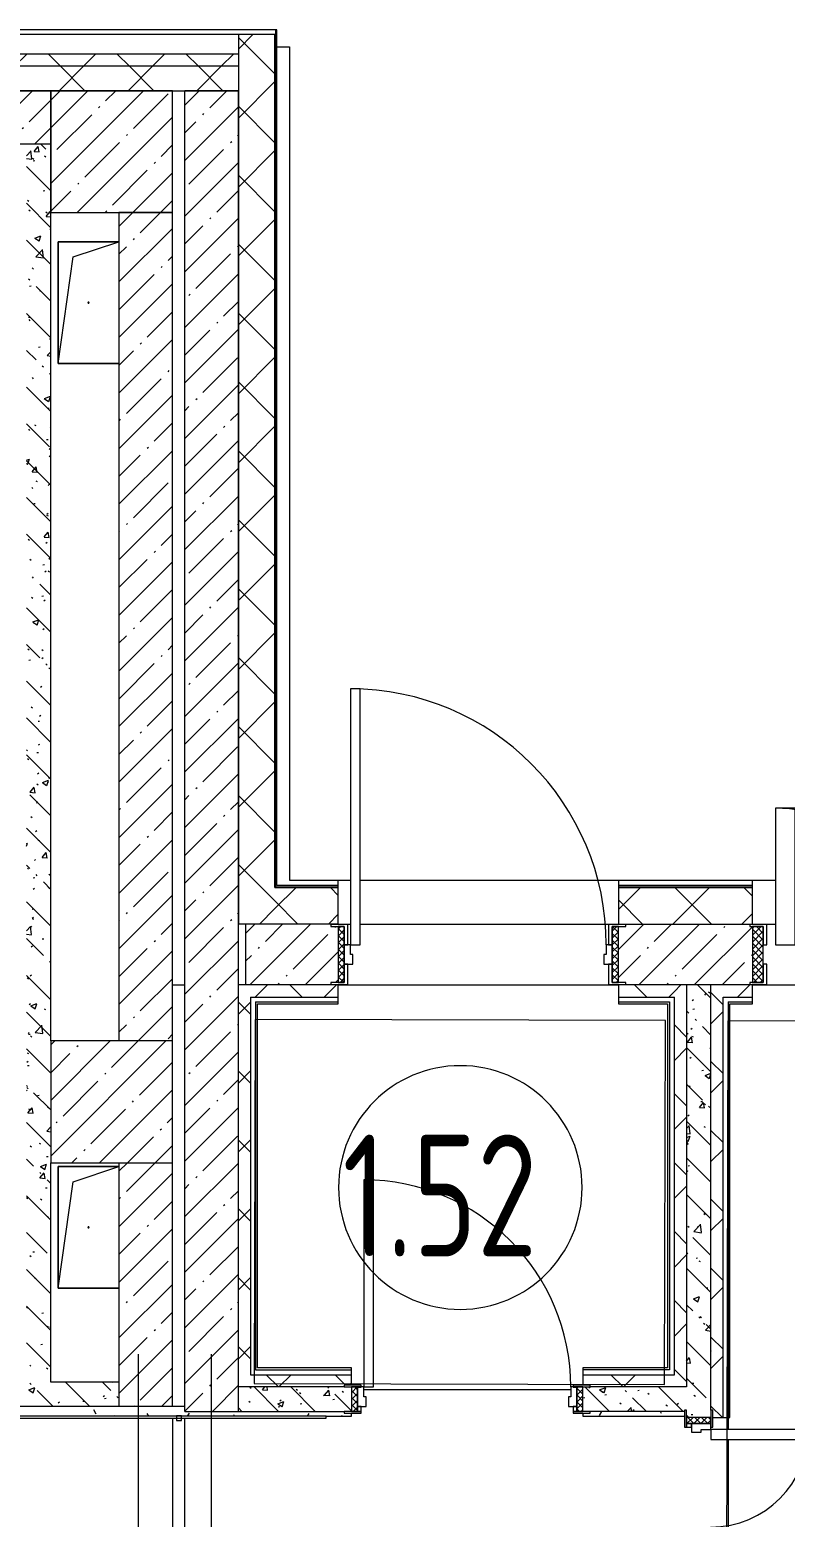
# Model space of a CAD drawing. Header units: millimetres. Extents: x -1113 to 415037, y -3642 to 354837.
# Drawn here: x 84178 to 87280, y 21109 to 27214 of the extents above; entities that cross this region are included whole.
import ezdxf

# ---------------------------------------------------------------- set-up
doc = ezdxf.new("R2010")
doc.units = ezdxf.units.MM
for name, color, linetype, lineweight in [('A-AREA-BNDY', 7, 'Continuous', 5), ('A-AREA-IDEN', 7, 'Continuous', 9), ('A-DOOR-2', 7, 'Continuous', 5), ('A-DOOR-FRAM-2', 7, 'Continuous', 5), ('A-FLOR', 7, 'Continuous', 9), ('A-GENM', 7, 'Continuous', 9), ('A-WALL', 7, 'Continuous', 5), ('I-WALL', 7, 'Continuous', 5), ('S-COLS', 7, 'Continuous', 9), ('S-COLS-1', 7, 'Continuous', 5), ('Оси', 7, 'Continuous', 9)]:
    doc.layers.add(name, color=color, linetype=linetype, lineweight=lineweight)
for name, color, linetype, lineweight, true_color in [('A-DOOR-1', 7, 'Continuous', 5, 0xc0c0c0), ('A-DOOR-FRAM-1', 7, 'Continuous', 5, 0xc0c0c0), ('A-WALL-1', 9, 'Continuous', 5, 0x808080), ('A-WALL-FNSH-1', 9, 'Continuous', 5, 0x808080)]:
    doc.layers.add(name, color=color, linetype=linetype, lineweight=lineweight, true_color=true_color)
doc.styles.add('СПДС', font='ГОСТ тип А.ttf', dxfattribs={"width": 0.9})
pattern_1 = [(45, (64.7, -136.06), (-141.42136, 141.42136), []), (135, (64.7, -136.06), (-141.42136, -141.42136), [])]
pattern_2 = [(45, (64.7, -136.06), (-114.04925, 114.04925), []), (45, (178.75, -136.06), (-114.04925, 114.04925), [201.612, -40.322, 6.706, -33.617])]
pattern_3 = [(135, (64.7, -136.06), (-150.8683, -150.8683), [213.36, -35.56, 7.112, -35.56]), (135, (64.7, 14.71), (-150.8683, -150.8683), []), (50, (64.7, -136.06), (255.05767, -22.3145), [26.67, -293.37]), (355, (64.7, -136.06), (-49.3404, 267.47914), [21.336, -234.696]), (100.451, (85.96, -137.92), (205.71947, 245.16356), [22.666, -249.326]), (46.184, (64.7, -64.94), (379.511, -58.86), [40.005, -440.055]), (96.636, (96.33, -69.85), (332.3634, 346.3991), [33.999, -373.989]), (351.184, (64.7, -64.94), (332.3669, 346.3953), [32.004, -352.044]), (21, (100.26, -82.72), (212.26017, -143.1711), [26.67, -293.37]), (326, (100.26, -82.72), (86.5224, 257.8632), [21.336, -234.696]), (71.451, (117.95, -94.65), (298.78395, 114.6901), [22.666, -249.326]), (37.5, (64.7, -136.06), (4.32385, 118.37751), [6.706, -225.146, 6.706, -231.546, -235.585]), (37.5, (64.7, -136.06), (4.32385, 118.37751), [-470.103, 6.706, -228.879]), (7.5, (64.7, -136.06), (93.54758, 140.2533), [6.706, -129.134, 6.706, -219.812, -89.789]), (7.5, (64.7, -136.06), (93.54758, 140.2533), [-362.356, 6.706, -83.083]), (327.5, (-14.6, -136.06), (189.82734, -8.02019), [6.706, -82.194, 6.706, -270.662, -368.046]), (327.5, (-14.6, -136.06), (189.82734, -8.02019), [-366.268, 6.706, -361.34]), (317.5, (-50.16, -136.06), (207.38114, 35.59764), [6.706, -108.864, 6.706, -177.495, -261.366]), (317.5, (-50.16, -136.06), (207.38114, 35.59764), [-299.771, 6.706, -254.66])]
pattern_4 = [(0, (64.7, -136.06), (243.84, 60.96), [20.117, -162.763, 20.117, -162.763, -975.36]), (0, (64.7, -136.06), (243.84, 60.96), [-365.76, 20.117, -345.643, 20.117, -162.763, -426.72]), (0, (64.7, -136.06), (243.84, 60.96), [-914.4, 20.117, -101.803, 20.117, -284.683]), (120, (156.14, -105.58), (-174.71291, 180.691634), [20.117, -162.763, 20.117, -162.763, -975.36]), (120, (156.14, -105.58), (-174.71291, 180.691634), [-365.76, 20.117, -345.643, 20.117, -162.763, -426.72]), (120, (156.14, -105.58), (-174.71291, 180.691634), [-914.4, 20.117, -101.803, 20.117, -284.683]), (240, (186.62, 16.34), (-69.12709, -241.651634), [20.117, -162.763, 20.117, -162.763, -975.36]), (240, (186.62, 16.34), (-69.12709, -241.651634), [-365.76, 20.117, -345.643, 20.117, -162.763, -426.72]), (240, (186.62, 16.34), (-69.12709, -241.651634), [-914.4, 20.117, -101.803, 20.117, -284.683])]

# ---------------------------------------------------------------- blocks, each defined once
blk = doc.blocks.new('BSC_Колонна _Прямоугольная - 500х500-23287078-Объем проектирования 1 этажа')
at = {"layer": 'S-COLS-1'}
h = blk.add_hatch(dxfattribs=at)
h.set_pattern_fill('FP_32', color=256, style=0, pattern_type=2)
h.set_pattern_definition([(45, (-84450, -22950), (-114.04925, 114.04925), []), (45, (-84335.95, -22950), (-114.04925, 114.04925), [201.613, -40.323, 6.706, -33.617])])
h.paths.add_polyline_path([(-187.2, -250), (250, -250), (250, 250), (-250, 250), (-250, -250)])
for p, q in [((250, 250), (-250, 250)), ((-250, 250), (-250, -250)), ((250, -250), (250, 250)), ((-250, -250), (250, -250))]:
    blk.add_line(p, q, dxfattribs=at)
blk = doc.blocks.new('110_Дверь_СКБ_2Ст_Внутренняя - ДН-7д_л__ ДОО_Дв_1450x2100h_Загрузочная_ Помещение холодильных камер-21737406-Объем проектирования 1 этажа')
at = {"layer": 'A-DOOR-2'}
h = blk.add_hatch(dxfattribs=at)
h.set_pattern_fill('FP_42', color=256, style=0, pattern_type=2)
h.set_pattern_definition([(135, (1471.41, 189.685), (-14.14214, -14.14214), []), (225, (1471.41, 189.685), (14.14214, -14.14214), [])])
h.paths.add_polyline_path([(862.5, -115), (862.5, 115), (817.5, 115), (817.5, -115)])
at = {"layer": 'A-DOOR-FRAM-2'}
h = blk.add_hatch(dxfattribs=at)
h.set_pattern_fill('FP_43', color=256, style=0, pattern_type=2)
h.set_pattern_definition([(45, (-651.384, 189.685), (-14.1421, 14.1421), []), (135, (-651.384, 189.685), (-14.1421, -14.1421), [])])
h.paths.add_polyline_path([(-792.5, -115), (-792.5, 115), (-837.5, 115), (-837.5, -115)])
at = {"layer": 'A-DOOR-1'}
for p, q in [((767.5, 990), (687.5, 990)), ((687.5, 990), (687.5, 40)), ((767.5, 40), (767.5, 990)), ((-742.5, 600), (-742.5, 40)), ((-662.5, 600), (-742.5, 600)), ((-662.5, 40), (-662.5, 600)), ((-777.5, 123), (-847.5, 123)), ((-847.5, 123), (-847.5, 115)), ((-777.5, 40), (-777.5, 123)), ((872.5, 123), (802.5, 123)), ((802.5, 123), (802.5, 40)), ((872.5, 115), (872.5, 123)), ((-847.5, 115), (-792.5, 115)), ((-792.5, 115), (-792.5, 40)), ((817.5, 40), (817.5, 115)), ((817.5, 115), (872.5, 115)), ((-792.5, 40), (-777.5, 40)), ((-742.5, 40), (-662.5, 40)), ((687.5, 40), (767.5, 40)), ((802.5, 40), (817.5, 40)), ((-777.5, -40), (-792.5, -40)), ((-792.5, -40), (-792.5, -115)), ((-777.5, -123), (-777.5, -40)), ((817.5, -40), (802.5, -40)), ((802.5, -40), (802.5, -123)), ((817.5, -115), (817.5, -40)), ((-847.5, -115), (-847.5, -123)), ((-792.5, -115), (-847.5, -115)), ((872.5, -115), (817.5, -115)), ((872.5, -123), (872.5, -115)), ((-847.5, -123), (-777.5, -123)), ((802.5, -123), (872.5, -123))]:
    blk.add_line(p, q, dxfattribs=at)
for centre, radius, start, end in [((767.5, 40), 950, 90, 180), ((-742.5, 40), 560, 0, 90)]:
    blk.add_arc(centre, radius, start, end, dxfattribs=at)
at = {"layer": 'A-DOOR-FRAM-1'}
for p, q in [((-792.5, 115), (-837.5, 115)), ((-837.5, 115), (-837.5, -115)), ((-792.5, -115), (-792.5, 115)), ((862.5, 115), (817.5, 115)), ((817.5, 115), (817.5, -115)), ((862.5, -115), (862.5, 115)), ((-837.5, -115), (-792.5, -115)), ((817.5, -115), (862.5, -115))]:
    blk.add_line(p, q, dxfattribs=at)
blk = doc.blocks.new('110_Дверь_СКБ_1Ст_Внутренняя1 - ДН-6д_ ДОО_Дв_1150x2100-24253098-Объем проектирования 1 этажа')
at = {"layer": 'A-DOOR-2'}
h = blk.add_hatch(dxfattribs=at)
h.set_pattern_fill('FP_46', color=256, style=0, pattern_type=2)
h.set_pattern_definition([(135, (1726.41, 189.685), (-14.14214, -14.14214), []), (225, (1726.41, 189.685), (14.14214, -14.14214), [])])
h.paths.add_polyline_path([(562.5, -115), (587.5, -115), (587.5, 115), (562.5, 115), (562.5, 22.3)])
at = {"layer": 'A-DOOR-FRAM-2'}
h = blk.add_hatch(dxfattribs=at)
h.set_pattern_fill('FP_47', color=256, style=0, pattern_type=2)
h.set_pattern_definition([(45, (-396.384, 189.685), (-14.1421, 14.1421), []), (135, (-396.384, 189.685), (-14.1421, -14.1421), [])])
h.paths.add_polyline_path([(-537.5, -115), (-537.5, 115), (-562.5, 115), (-562.5, -115)])
at = {"layer": 'A-DOOR-1'}
for p, q in [((-512.5, 1090), (-512.5, 40)), ((-472.5, 1090), (-512.5, 1090)), ((-472.5, 40), (-472.5, 1090)), ((-522.5, 123), (-592.5, 123)), ((-592.5, 123), (-592.5, 115)), ((-522.5, 40), (-522.5, 123)), ((617.5, 123), (547.5, 123)), ((547.5, 123), (547.5, 40)), ((617.5, 115), (617.5, 123)), ((-592.5, 115), (-537.5, 115)), ((-537.5, 115), (-537.5, 40)), ((562.5, 40), (562.5, 115)), ((562.5, 115), (617.5, 115)), ((-537.5, 40), (-522.5, 40)), ((-512.5, 40), (-472.5, 40)), ((547.5, 40), (562.5, 40)), ((-522.5, -40), (-537.5, -40)), ((-537.5, -40), (-537.5, -115)), ((-522.5, -123), (-522.5, -40)), ((562.5, -40), (547.5, -40)), ((547.5, -40), (547.5, -123)), ((562.5, -115), (562.5, -40)), ((-592.5, -115), (-592.5, -123)), ((-537.5, -115), (-592.5, -115)), ((617.5, -115), (562.5, -115)), ((617.5, -123), (617.5, -115)), ((-592.5, -123), (-522.5, -123)), ((547.5, -123), (617.5, -123))]:
    blk.add_line(p, q, dxfattribs=at)
blk.add_arc((-512.5, 40), 1050, 360, 90, dxfattribs=at)
at = {"layer": 'A-DOOR-FRAM-1'}
for p, q in [((-537.5, 115), (-562.5, 115)), ((-562.5, 115), (-562.5, -115)), ((-537.5, -115), (-537.5, 115)), ((587.5, 115), (562.5, 115)), ((562.5, 115), (562.5, -115)), ((587.5, -115), (587.5, 115)), ((-512.5, 40), (-537.5, 40)), ((-537.5, 40), (-537.5, -40)), ((-512.5, 0), (-512.5, 40)), ((-502.5, 0), (-512.5, 0)), ((-502.5, -40), (-502.5, 0)), ((537.5, 0), (527.5, 0)), ((527.5, 0), (527.5, -40)), ((537.5, 40), (537.5, 0)), ((562.5, 40), (537.5, 40)), ((562.5, -40), (562.5, 40)), ((-537.5, -40), (-502.5, -40)), ((527.5, -40), (562.5, -40)), ((-562.5, -115), (-537.5, -115)), ((562.5, -115), (587.5, -115))]:
    blk.add_line(p, q, dxfattribs=at)
blk = doc.blocks.new('110_Дверь_СКБ_1Ст_Внутренняя1 - Д-8_п_ 950x2100h_охрана 2-32213875-Объем проектирования 1 этажа')
at = {"layer": 'A-DOOR-2'}
h = blk.add_hatch(dxfattribs=at)
h.set_pattern_fill('FP_48', color=256, style=0, pattern_type=2)
h.set_pattern_definition([(135, (1826.41, 114.685), (-14.14214, -14.14214), []), (225, (1826.41, 114.685), (14.14214, -14.14214), [])])
h.paths.add_polyline_path([(465.3, -50), (487.5, -50), (487.5, 50), (462.5, 50), (462.5, -50)])
at = {"layer": 'A-DOOR-FRAM-2'}
h = blk.add_hatch(dxfattribs=at)
h.set_pattern_fill('FP_49', color=256, style=0, pattern_type=2)
h.set_pattern_definition([(45, (-296.384, 114.685), (-14.1421, 14.1421), []), (135, (-296.384, 114.685), (-14.1421, -14.1421), [])])
h.paths.add_polyline_path([(-462.5, -50), (-437.5, -49.3), (-437.5, 50), (-462.5, 50), (-462.5, -7.7)])
at = {"layer": 'A-DOOR-1'}
for p, q in [((-412.5, 900), (-412.5, 50)), ((-372.5, 900), (-412.5, 900)), ((-372.5, 50), (-372.5, 900)), ((-412.5, 50), (-372.5, 50))]:
    blk.add_line(p, q, dxfattribs=at)
blk.add_arc((-412.5, 50), 850, 360, 90, dxfattribs=at)
at = {"layer": 'A-DOOR-FRAM-1'}
for p, q in [((-422.5, 58), (-492.5, 58)), ((-492.5, 58), (-492.5, 50)), ((-492.5, 50), (-422.5, 50)), ((-437.5, 50), (-462.5, 50)), ((-462.5, 50), (-462.5, -50)), ((-412.5, 50), (-437.5, 50)), ((-437.5, 50), (-437.5, -30)), ((-437.5, -50), (-437.5, 50)), ((-422.5, 50), (-437.5, 50)), ((-437.5, 50), (-437.5, 49)), ((-437.5, 49), (-422.5, 49)), ((-422.5, 50), (-422.5, 58)), ((-422.5, 49), (-422.5, 50)), ((-412.5, 10), (-412.5, 50)), ((-402.5, 10), (-412.5, 10)), ((-402.5, -30), (-402.5, 10)), ((437.5, 10), (427.5, 10)), ((427.5, 10), (427.5, -30)), ((437.5, 50), (437.5, 10)), ((462.5, 50), (437.5, 50)), ((517.5, 58), (447.5, 58)), ((447.5, 58), (447.5, 50)), ((462.5, 50), (447.5, 50)), ((447.5, 50), (447.5, 49)), ((447.5, 50), (517.5, 50)), ((447.5, 49), (462.5, 49)), ((462.5, -30), (462.5, 50)), ((487.5, 50), (462.5, 50)), ((462.5, 50), (462.5, -50)), ((462.5, 49), (462.5, 50)), ((487.5, -50), (487.5, 50)), ((517.5, 50), (517.5, 58)), ((-422.5, -50), (-492.5, -50)), ((-492.5, -50), (-492.5, -58)), ((-492.5, -58), (-422.5, -58)), ((-462.5, -50), (-437.5, -50)), ((-437.5, -30), (-402.5, -30)), ((-422.5, -30), (-437.5, -30)), ((-437.5, -30), (-437.5, -50)), ((-437.5, -50), (-422.5, -50)), ((-422.5, -50), (-422.5, -30)), ((-422.5, -58), (-422.5, -50)), ((427.5, -30), (462.5, -30)), ((462.5, -30), (447.5, -30)), ((447.5, -30), (447.5, -50)), ((447.5, -50), (462.5, -50)), ((517.5, -50), (447.5, -50)), ((447.5, -50), (447.5, -58)), ((447.5, -58), (517.5, -58)), ((462.5, -50), (462.5, -30)), ((462.5, -50), (487.5, -50)), ((517.5, -58), (517.5, -50))]:
    blk.add_line(p, q, dxfattribs=at)
blk = doc.blocks.new('110_Дверь_СКБ_2Ст - Д-10а_ СОШ_Дв_1450x2100h_Горячий цех-25784455-Объем проектирования 1 этажа')
at = {"layer": 'A-DOOR-2'}
h = blk.add_hatch(dxfattribs=at)
h.set_pattern_fill('FP_56', color=256, style=0, pattern_type=2)
h.set_pattern_definition([(135, (1601.41, 114.685), (-14.14214, -14.14214), []), (225, (1601.41, 114.685), (14.14214, -14.14214), [])])
h.paths.add_polyline_path([(712.5, -50), (712.5, 50), (687.5, 50), (687.5, -50)])
at = {"layer": 'A-DOOR-FRAM-2'}
h = blk.add_hatch(dxfattribs=at)
h.set_pattern_fill('FP_57', color=256, style=0, pattern_type=2)
h.set_pattern_definition([(45, (-521.384, 114.685), (-14.1421, 14.1421), []), (135, (-521.384, 114.685), (-14.1421, -14.1421), [])])
h.paths.add_polyline_path([(-662.5, -50), (-662.5, 50), (-687.5, 50), (-687.5, -50)])
at = {"layer": 'A-DOOR-1'}
for p, q in [((662.5, 950), (622.5, 950)), ((622.5, 950), (622.5, 50)), ((662.5, 50), (662.5, 950)), ((-637.5, 450), (-637.5, 50)), ((-597.5, 450), (-637.5, 450)), ((-597.5, 50), (-597.5, 450)), ((-637.5, 50), (-597.5, 50)), ((622.5, 50), (662.5, 50))]:
    blk.add_line(p, q, dxfattribs=at)
for centre, radius, start, end in [((662.5, 50), 900, 90, 180), ((-637.5, 50), 400, 0, 90)]:
    blk.add_arc(centre, radius, start, end, dxfattribs=at)
at = {"layer": 'A-DOOR-FRAM-1'}
for p, q in [((-647.5, 58), (-717.5, 58)), ((-717.5, 58), (-717.5, 50)), ((-717.5, 50), (-647.5, 50)), ((-662.5, 50), (-687.5, 50)), ((-687.5, 50), (-687.5, -50)), ((-637.5, 50), (-662.5, 50)), ((-662.5, 50), (-662.5, -30)), ((-662.5, -50), (-662.5, 50)), ((-647.5, 50), (-647.5, 58)), ((-637.5, 10), (-637.5, 50)), ((-627.5, 10), (-637.5, 10)), ((-627.5, -30), (-627.5, 10)), ((662.5, 10), (652.5, 10)), ((652.5, 10), (652.5, -30)), ((662.5, 50), (662.5, 10)), ((687.5, 50), (662.5, 50)), ((742.5, 58), (672.5, 58)), ((672.5, 58), (672.5, 50)), ((672.5, 50), (742.5, 50)), ((687.5, -30), (687.5, 50)), ((712.5, 50), (687.5, 50)), ((687.5, 50), (687.5, -50)), ((712.5, -50), (712.5, 50)), ((742.5, 50), (742.5, 58)), ((-647.5, -50), (-717.5, -50)), ((-717.5, -50), (-717.5, -58)), ((-717.5, -58), (-647.5, -58)), ((-687.5, -50), (-662.5, -50)), ((-662.5, -30), (-627.5, -30)), ((-647.5, -30), (-662.5, -30)), ((-662.5, -30), (-662.5, -50)), ((-662.5, -50), (-647.5, -50)), ((-647.5, -50), (-647.5, -30)), ((-647.5, -58), (-647.5, -50)), ((652.5, -30), (687.5, -30)), ((687.5, -30), (672.5, -30)), ((672.5, -30), (672.5, -50)), ((672.5, -50), (687.5, -50)), ((742.5, -50), (672.5, -50)), ((672.5, -50), (672.5, -58)), ((672.5, -58), (742.5, -58)), ((687.5, -50), (687.5, -30)), ((687.5, -50), (712.5, -50)), ((742.5, -58), (742.5, -50))]:
    blk.add_line(p, q, dxfattribs=at)
blk = doc.blocks.new('GM_Отверстие прямоугольное _в плите_ - Отверстие-21613015-Объем проектирования 1 этажа')
at = {"layer": 'A-GENM'}
for p, q in [((-125, -250), (-125, 250)), ((-125, 250), (125, 250)), ((125, 250), (-125, 250)), ((-125, 250), (-125, -250)), ((-62.5, 187.5), (125, 250)), ((-125, -250), (-62.5, 187.5)), ((125, -250), (-125, -250)), ((-125, -250), (125, -250))]:
    blk.add_line(p, q, dxfattribs=at)
for start, end in [(360, 180), (180, 360)]:
    blk.add_arc((0, 0), 2.5, start, end, dxfattribs=at)
blk = doc.blocks.new('Марка_Помещения - Номер-25198446-Объем проектирования 1 этажа')
at = {"layer": 'A-AREA-IDEN'}
for start, end in [(360, 180), (180, 360)]:
    blk.add_arc((0, 0), 2.5, start, end, dxfattribs=at)

msp = doc.modelspace()

# ---------------------------------------------------------------- hatches: boundary and pattern name
at = {"layer": 'A-WALL'}
h = msp.add_hatch(dxfattribs=at)
h.set_pattern_fill('FP_24', color=256, style=0, pattern_type=2)
h.set_pattern_definition(pattern_1)
h.paths.add_polyline_path([(85064.7, 23543.9), (85184.7, 23543.9), (85184.7, 27193.9), (85034.7, 27193.9), (85034.7, 23543.9)])
h = msp.add_hatch(dxfattribs=at)
h.set_pattern_fill('FP_24', color=256, style=0, pattern_type=2)
h.set_pattern_definition(pattern_1)
h.paths.add_polyline_path([(84814.7, 27063.9), (85034.7, 27063.9), (85034.7, 27113.9), (80414.7, 27113.9), (80414.7, 27063.9), (84813, 27063.9)])
h.paths.add_polyline_path([(77314.7, 27063.9), (77314.7, 27113.9), (76414.7, 27113.9), (76414.7, 27063.9), (77106.8, 27063.9)])
h.paths.add_polyline_path([(74314.7, 27063.9), (74314.7, 27113.9), (72974.7, 27113.9), (72974.7, 27063.9), (74012.2, 27063.9)])
h.paths.add_polyline_path([(68274.7, 27063.9), (70874.7, 27063.9), (70874.7, 27113.9), (68274.7, 27113.9)])
h.paths.add_polyline_path([(66791.5, 27063.9), (67174.7, 27063.9), (67174.7, 27113.9), (66224.7, 27113.9), (66224.7, 27063.9)])
h.paths.add_polyline_path([(60069.7, 27063.9), (61124.7, 27063.9), (61124.7, 27113.9), (60069.7, 27113.9), (60069.7, 27073.9)])
h.paths.add_polyline_path([(57507.7, 27063.9), (57769.7, 27063.9), (57769.7, 27113.9), (56924.7, 27113.9), (56924.7, 27063.9)])
h.paths.add_polyline_path([(54824.7, 27063.9), (54824.7, 27113.9), (53924.7, 27113.9), (53924.7, 27063.9), (54413.1, 27063.9)])
h.paths.add_polyline_path([(50924.7, 27063.9), (51824.7, 27063.9), (51824.7, 27113.9), (50924.7, 27113.9), (50924.7, 27073.9)])
h.paths.add_polyline_path([(47724.7, 27063.9), (48824.7, 27063.9), (48824.7, 27113.9), (47724.7, 27113.9), (47724.7, 27073.9)])
h.paths.add_polyline_path([(43066.2, 27063.9), (44624.7, 27063.9), (44624.7, 27113.9), (42224.7, 27113.9), (42224.7, 27063.9), (42844.7, 27063.9)])
h = msp.add_hatch(dxfattribs=at)
h.set_pattern_fill('FP_24', color=256, style=0, pattern_type=2)
h.set_pattern_definition(pattern_1)
h.paths.add_polyline_path([(73604.7, 26963.9), (74314.7, 26963.9), (74314.7, 27063.9), (72974.7, 27063.9), (72974.7, 26963.9), (72980.6, 26963.9)])
h.paths.add_polyline_path([(42844.7, 26963.9), (44624.7, 26963.9), (44624.7, 27063.9), (42224.7, 27063.9), (42224.7, 26963.9), (42824.7, 26963.9)])
h.paths.add_polyline_path([(84327.5, 26963.9), (85034.7, 26963.9), (85034.7, 27063.9), (80414.7, 27063.9), (80414.7, 26963.9), (84164.7, 26963.9)])
h.paths.add_polyline_path([(47724.7, 26963.9), (48824.7, 26963.9), (48824.7, 27063.9), (47724.7, 27063.9), (47724.7, 27003.6)])
h.paths.add_polyline_path([(50924.7, 26963.9), (51824.7, 26963.9), (51824.7, 27063.9), (50924.7, 27063.9), (50924.7, 27003.9)])
h.paths.add_polyline_path([(53924.7, 26963.9), (54824.7, 26963.9), (54824.7, 27063.9), (53924.7, 27063.9), (53924.7, 27003.9)])
h.paths.add_polyline_path([(57414.7, 26963.9), (57769.7, 26963.9), (57769.7, 27063.9), (56924.7, 27063.9), (56924.7, 26963.9)])
h.paths.add_polyline_path([(77106.8, 26963.9), (77314.7, 26963.9), (77314.7, 27063.9), (76414.7, 27063.9), (76414.7, 26963.9), (76814.7, 26963.9)])
h.paths.add_polyline_path([(60069.7, 26963.9), (61124.7, 26963.9), (61124.7, 27063.9), (60069.7, 27063.9), (60069.7, 27003.9)])
h.paths.add_polyline_path([(67124.7, 26963.9), (67142.7, 26965.9), (67142.7, 26973.9), (67174.7, 26973.9), (67174.7, 27063.9), (66224.7, 27063.9), (66224.7, 26963.9), (66824.7, 26963.9)])
h.paths.add_polyline_path([(70374.7, 26963.9), (70874.7, 26963.9), (70874.7, 27063.9), (68274.7, 27063.9), (68274.7, 26973.9), (68306.7, 26973.9), (68306.7, 26965.9), (70041.4, 26963.9)])
h = msp.add_hatch(dxfattribs=at)
h.set_pattern_fill('FP_24', color=256, style=0, pattern_type=2)
h.set_pattern_definition(pattern_1)
h.paths.add_polyline_path([(89044.7, 23543.9), (89074.7, 23543.9), (89074.7, 23693.9), (88844.7, 23693.9), (88844.7, 23543.9), (88969.4, 23543.9)])
h.paths.add_polyline_path([(85192.7, 23543.9), (85444.7, 23543.9), (85444.7, 23693.9), (85184.7, 23693.9), (85184.7, 23543.9), (85191.6, 23543.9)])
h.paths.add_polyline_path([(87144.7, 23543.9), (87144.7, 23693.9), (86594.7, 23693.9), (86594.7, 23543.9), (86906.3, 23543.9)])
at = {"layer": 'I-WALL'}
h = msp.add_hatch(dxfattribs=at)
h.set_pattern_fill('FP_1', color=256, style=0, pattern_type=2)
h.set_pattern_definition(pattern_2)
h.paths.add_polyline_path([(83296, 26743.9), (84264.7, 26743.9), (84264.7, 26963.9), (81214.7, 26963.9), (81214.7, 26743.9), (83114.7, 26743.9)])
h = msp.add_hatch(dxfattribs=at)
h.set_pattern_fill('FP_1', color=256, style=0, pattern_type=2)
h.set_pattern_definition(pattern_2)
h.paths.add_polyline_path([(84814.7, 21543.9), (85034.7, 21543.9), (85034.7, 26963.9), (84814.7, 26963.9), (84814.7, 21586.3)])
h = msp.add_hatch(dxfattribs=at)
h.set_pattern_fill('FP_41', color=256, style=0, pattern_type=2)
h.set_pattern_definition(pattern_3)
h.paths.add_polyline_path([(84264.7, 21663.9), (84264.7, 26743.9), (84164.7, 26743.9), (84164.7, 21663.9)])
h = msp.add_hatch(dxfattribs=at)
h.set_pattern_fill('FP_1', color=256, style=0, pattern_type=2)
h.set_pattern_definition(pattern_2)
h.paths.add_polyline_path([(84544.7, 23063.9), (84764.7, 23063.9), (84764.7, 26463.9), (84544.7, 26463.9), (84544.7, 23176.3)])
h = msp.add_hatch(dxfattribs=at)
h.set_pattern_fill('FP_1', color=256, style=0, pattern_type=2)
h.set_pattern_definition(pattern_2)
h.paths.add_polyline_path([(89224.7, 23293.9), (89224.7, 23543.9), (88854.7, 23541.9), (88854.7, 23533.9), (88844.7, 23533.9), (88844.7, 23303.9), (88854.7, 23303.9), (88854.7, 23295.9), (89209, 23293.9)])
h.paths.add_polyline_path([(85064.7, 23293.9), (85414.7, 23295.9), (85414.7, 23303.9), (85444.7, 23303.9), (85444.7, 23533.9), (85414.7, 23533.9), (85414.7, 23541.9), (85064.7, 23543.9), (85064.7, 23441.2)])
h.paths.add_polyline_path([(86594.7, 23293.9), (87134.7, 23295.9), (87134.7, 23303.9), (87144.7, 23303.9), (87144.7, 23533.9), (87134.7, 23534.7), (87134.7, 23541.9), (86624.7, 23541.9), (86624.7, 23533.9), (86594.7, 23533.9), (86594.7, 23303.9), (86624.7, 23303.9), (86624.7, 23295.9), (86594.7, 23295.9)])
h = msp.add_hatch(dxfattribs=at)
h.set_pattern_fill('FP_24', color=256, style=0, pattern_type=2)
h.set_pattern_definition(pattern_1)
h.paths.add_polyline_path([(85034.7, 21693.9), (85084.7, 21693.9), (85084, 23293.9), (85034.7, 23293.9), (85034.7, 21713.9)])
h = msp.add_hatch(dxfattribs=at)
h.set_pattern_fill('FP_24', color=256, style=0, pattern_type=2)
h.set_pattern_definition(pattern_1)
h.paths.add_polyline_path([(86824.7, 23243.9), (86824.7, 23293.9), (86594.7, 23293.9), (86594.7, 23243.9), (86804.7, 23243.9)])
h.paths.add_polyline_path([(85274.7, 23243.9), (85444.7, 23243.9), (85444.7, 23293.9), (85084.7, 23293.9), (85084.7, 23243.9), (85192.7, 23243.9)])
h = msp.add_hatch(dxfattribs=at)
h.set_pattern_fill('FP_24', color=256, style=0, pattern_type=2)
h.set_pattern_definition(pattern_1)
h.paths.add_polyline_path([(86854.7, 21643.9), (86874.7, 21643.9), (86874.7, 23293.9), (86824.7, 23293.9), (86824.7, 21643.9), (86832.8, 21643.9)])
h = msp.add_hatch(dxfattribs=at)
h.set_pattern_fill('FP_41', color=256, style=0, pattern_type=2)
h.set_pattern_definition(pattern_3)
h.paths.add_polyline_path([(86920.9, 21643.9), (86974.7, 21643.9), (86974.7, 23293.9), (86874.7, 23293.9), (86874.7, 21643.9), (86906.3, 21643.9)])
h = msp.add_hatch(dxfattribs=at)
h.set_pattern_fill('FP_24', color=256, style=0, pattern_type=2)
h.set_pattern_definition(pattern_1)
h.paths.add_polyline_path([(87024.7, 19163.9), (87024.7, 20118.9), (86982.7, 20118.9), (86982.7, 20088.9), (86974.7, 20088.9), (86974.7, 19163.9)])
h.paths.add_polyline_path([(87024.7, 21518.9), (87024.7, 23293.9), (86974.7, 23293.9), (86974.8, 21548.9), (86982.7, 21548.9), (86982.7, 21518.9)])
h = msp.add_hatch(dxfattribs=at)
h.set_pattern_fill('FP_24', color=256, style=0, pattern_type=2)
h.set_pattern_definition(pattern_1)
h.paths.add_polyline_path([(87137.9, 23243.9), (87144.7, 23243.9), (87144.7, 23293.9), (87024.7, 23293.9), (87024.7, 23243.9), (87044.7, 23243.9)])
h = msp.add_hatch(dxfattribs=at)
h.set_pattern_fill('FP_1', color=256, style=0, pattern_type=2)
h.set_pattern_definition(pattern_2)
h.paths.add_polyline_path([(84611.2, 21563.9), (84764.7, 21563.9), (84764.7, 22563.9), (84544.7, 22563.9), (84544.7, 21563.9)])
h = msp.add_hatch(dxfattribs=at)
h.set_pattern_fill('FP_24', color=256, style=0, pattern_type=2)
h.set_pattern_definition(pattern_1)
h.paths.add_polyline_path([(86479.4, 21643.9), (86824.7, 21643.9), (86824.7, 21693.9), (86449.4, 21693.9), (86449.4, 21651.9), (86479.4, 21651.9)])
h.paths.add_polyline_path([(85104.7, 21643.9), (85469.4, 21643.9), (85469.4, 21651.9), (85499.4, 21651.9), (85499.4, 21693.9), (85034.7, 21693.9), (85034.7, 21643.9), (85101.1, 21643.9)])
h = msp.add_hatch(dxfattribs=at)
h.set_pattern_fill('FP_41', color=256, style=0, pattern_type=2)
h.set_pattern_definition(pattern_3)
h.paths.add_polyline_path([(84264.7, 21563.9), (84544.7, 21563.9), (84544.7, 21663.9), (83544.7, 21663.9), (83546, 21563.9), (84164.7, 21563.9)])
h.paths.add_polyline_path([(82564.7, 21563.9), (82594.7, 21563.9), (82594.7, 21663.9), (82394.7, 21663.9), (82394.7, 21563.9)])
h = msp.add_hatch(dxfattribs=at)
h.set_pattern_fill('FP_41', color=256, style=0, pattern_type=2)
h.set_pattern_definition(pattern_3)
h.paths.add_polyline_path([(86974.7, 21543.9), (86974.7, 21643.9), (86449.4, 21643.9), (86449.4, 21543.9), (86866.7, 21544.5), (86866.7, 21548.9), (86874.7, 21548.9), (86874.7, 21543.9), (86907.3, 21543.9)])
h.paths.add_polyline_path([(85444.7, 21543.9), (85499.4, 21543.9), (85499.4, 21643.9), (85034.7, 21643.9), (85034.7, 21543.9), (85423.1, 21543.9)])
h = msp.add_hatch(dxfattribs=at)
h.set_pattern_fill('FP_191', color=256, style=0, pattern_type=2)
h.set_pattern_definition(pattern_4)
h.paths.add_polyline_path([(84327.5, 21523.9), (84814.7, 21523.9), (84814.7, 21563.9), (83574.7, 21563.5), (83574.7, 21555.9), (83544.7, 21555.9), (83544.7, 21523.9), (84271, 21523.9)])
h.paths.add_polyline_path([(82394.7, 21523.9), (82594.7, 21523.9), (82594.7, 21555.9), (82564.7, 21555.9), (82564.7, 21563.9), (82394.7, 21563.9)])
h = msp.add_hatch(dxfattribs=at)
h.set_pattern_fill('FP_191', color=256, style=0, pattern_type=2)
h.set_pattern_definition(pattern_4)
h.paths.add_polyline_path([(86594.7, 21523.9), (86854.7, 21523.9), (86854.7, 21543.9), (86479.4, 21543.9), (86479.4, 21535.9), (86449.4, 21533.9), (86451.3, 21523.9)])
h.paths.add_polyline_path([(85104.7, 21523.9), (85499.4, 21523.9), (85498.3, 21535.9), (85469.4, 21535.9), (85469.4, 21543.9), (84814.7, 21543.9), (84814.7, 21523.9), (85100.8, 21523.9)])
h = msp.add_hatch(dxfattribs=at)
h.set_pattern_fill('FP_191', color=256, style=0, pattern_type=2)
h.set_pattern_definition(pattern_4)
h.paths.add_polyline_path([(86874.7, 20013.9), (86873, 20088.9), (86866.7, 20088.9), (86866.7, 20093.9), (86854.7, 20093.9), (86854.7, 20013.9)])
h.paths.add_polyline_path([(86854.7, 21523.9), (86866.7, 21523.9), (86866.7, 21543.9), (86854.7, 21543.9), (86854.7, 21533.9)])
h = msp.add_hatch(dxfattribs=at)
h.set_pattern_fill('FP_41', color=256, style=0, pattern_type=2)
h.set_pattern_definition(pattern_3)
h.paths.add_polyline_path([(86974.7, 19893.9), (86974.7, 20118.9), (86874.7, 20118.9), (86874.7, 19893.9), (86906.3, 19893.9)])
h.paths.add_polyline_path([(86906.3, 21518.9), (86974.7, 21518.9), (86974.7, 21543.9), (86874.7, 21543.9), (86874.7, 21518.9), (86903.9, 21518.9)])
at = {"layer": 'S-COLS-1'}
h = msp.add_hatch(dxfattribs=at)
h.set_pattern_fill('FP_1', color=256, style=0, pattern_type=2)
h.set_pattern_definition(pattern_2)
h.paths.add_polyline_path([(84327.5, 26463.9), (84764.7, 26463.9), (84764.7, 26963.9), (84264.7, 26963.9), (84264.7, 26463.9)])

# ---------------------------------------------------------------- linework, layer by layer
at = {"layer": 'A-AREA-BNDY', "flags": 128}
for points in [[(86787.6, 23147.8), (85103.6, 23151.8), (85100.1, 21657.8), (86784, 21653.8)], [(87034.2, 19173.2), (89128.2, 19168.3), (89136.8, 22812.3), (88756.8, 22813.2), (88757.5, 23143.2), (87043.6, 23147.2)]]:
    msp.add_lwpolyline(points, close=True, dxfattribs=at)
at = {"layer": 'A-FLOR'}
for p, q in [((84544.7, 26463.9), (84544.7, 26343.9)), ((84544.7, 25843.9), (84544.7, 23293.9)), ((85444.7, 23543.9), (85494.7, 23543.9)), ((85534.7, 23543.9), (86594.7, 23543.9)), ((87144.7, 23543.9), (87239.7, 23543.9)), ((84764.7, 23293.9), (84814.7, 23293.9)), ((85444.7, 23293.9), (86594.7, 23293.9)), ((85444.7, 23223.9), (85444.7, 23293.9)), ((86594.7, 23293.9), (86594.7, 23223.9)), ((87144.7, 23293.9), (88766.7, 23293.9)), ((87144.7, 23223.9), (87144.7, 23293.9)), ((85499.4, 21651.9), (85499.4, 21713.9)), ((86449.4, 21713.9), (86449.4, 21651.9)), ((85549.4, 21633.9), (86399.4, 21633.9)), ((84764.7, 21515.9), (84764.7, 20041.9)), ((84814.7, 20041.9), (84814.7, 21515.9)), ((85422.9, 21523.9), (85499.4, 21523.9)), ((85499.4, 21523.9), (85499.4, 21535.9)), ((86449.4, 21535.9), (86449.4, 21523.9)), ((86449.4, 21523.9), (86866.7, 21523.9)), ((87044.7, 21518.9), (87044.7, 21468.9)), ((87044.7, 21428.9), (87044.7, 20208.9))]:
    msp.add_line(p, q, dxfattribs=at)
at = {"layer": 'A-WALL'}
for p, q in [((85187.7, 27193.9), (80414.7, 27193.9)), ((85184.7, 23693.9), (85184.7, 27193.9)), ((85187.7, 27213.9), (85187.7, 23696.9)), ((85034.7, 27113.9), (80414.7, 27113.9)), ((85192.7, 27143.9), (85244.7, 27143.9)), ((85244.7, 27143.9), (85244.7, 23723.9)), ((85034.7, 27063.9), (80414.7, 27063.9)), ((85184.7, 23693.9), (85444.7, 23693.9)), ((85187.7, 23696.9), (85444.7, 23696.9)), ((85244.7, 23723.9), (85494.7, 23723.9)), ((85444.7, 23701.9), (85444.7, 23723.9)), ((85534.7, 23723.9), (87239.7, 23723.9)), ((86594.7, 23723.9), (86594.7, 23701.9)), ((86594.7, 23696.9), (87144.7, 23696.9)), ((86594.7, 23693.9), (87144.7, 23693.9)), ((87144.7, 23701.9), (87144.7, 23723.9)), ((85444.7, 23543.9), (85034.7, 23543.9)), ((86594.7, 23543.9), (87144.7, 23543.9)), ((85444.7, 23293.9), (85034.7, 23293.9)), ((87144.7, 23293.9), (86594.7, 23293.9)), ((85084.7, 23243.9), (85084.7, 21693.9)), ((85084.7, 23243.9), (85444.7, 23243.9)), ((85104.7, 23223.9), (85444.7, 23223.9)), ((85104.7, 23223.9), (85104.7, 21713.9)), ((86594.7, 23243.9), (86824.7, 23243.9)), ((86594.7, 23223.9), (86804.7, 23223.9)), ((86804.7, 23223.9), (86804.7, 21713.9)), ((86824.7, 21693.9), (86824.7, 23243.9)), ((87024.7, 21518.9), (87024.7, 23243.9)), ((87024.7, 23243.9), (87144.7, 23243.9)), ((87044.7, 23223.9), (87144.7, 23223.9)), ((87044.7, 23223.9), (87044.7, 21518.9)), ((85084.7, 21693.9), (85499.4, 21693.9)), ((85104.7, 21713.9), (85499.4, 21713.9)), ((86804.7, 21713.9), (86449.4, 21713.9)), ((86449.4, 21693.9), (86824.7, 21693.9)), ((85469.4, 21643.9), (85034.7, 21643.9)), ((86874.7, 21643.9), (86479.4, 21643.9))]:
    msp.add_line(p, q, dxfattribs=at)
at = {"layer": 'A-WALL-1'}
for p, q in [((85034.7, 27193.9), (85034.7, 23543.9)), ((77334.7, 26963.9), (85034.7, 26963.9)), ((84264.7, 26963.9), (81214.7, 26963.9)), ((84264.7, 23063.9), (84264.7, 26963.9)), ((85034.7, 26963.9), (84814.7, 26963.9)), ((84814.7, 21543.9), (84814.7, 26963.9)), ((85034.7, 21543.9), (85034.7, 26963.9)), ((84264.7, 26743.9), (81214.7, 26743.9)), ((84764.7, 26463.9), (84544.7, 26463.9)), ((84764.7, 23063.9), (84764.7, 26463.9)), ((84544.7, 26343.9), (84544.7, 23063.9)), ((85444.7, 23543.9), (85444.7, 23693.9)), ((86594.7, 23693.9), (86594.7, 23543.9)), ((87144.7, 23543.9), (87144.7, 23693.9)), ((85064.7, 23543.9), (85064.7, 23293.9)), ((86874.7, 23293.9), (86874.7, 21643.9)), ((86974.7, 21548.9), (86974.7, 23293.9)), ((84264.7, 21663.9), (84264.7, 22563.9)), ((84544.7, 22563.9), (84544.7, 21563.9)), ((84764.7, 21563.9), (84764.7, 22563.9)), ((84544.7, 21663.9), (84264.7, 21663.9)), ((84814.7, 21563.9), (83574.7, 21563.9)), ((84800.7, 21525.9), (84780.7, 21525.9)), ((84780.7, 21525.9), (84780.7, 21505.9)), ((84780.7, 21505.9), (84800.7, 21505.9)), ((84800.7, 21505.9), (84800.7, 21525.9)), ((84814.7, 21543.9), (85469.4, 21543.9)), ((85394.7, 21523.9), (85422.9, 21523.9)), ((86866.7, 21543.9), (86479.4, 21543.9)), ((86982.7, 21518.9), (87024.7, 21518.9))]:
    msp.add_line(p, q, dxfattribs=at)
at = {"layer": 'A-WALL-FNSH-1'}
for p, q in [((85034.7, 27213.9), (80414.7, 27213.9)), ((85192.7, 27213.9), (85034.7, 27213.9)), ((85192.7, 23701.9), (85192.7, 27213.9)), ((85444.7, 23701.9), (85192.7, 23701.9)), ((85444.7, 23693.9), (85444.7, 23701.9)), ((87144.7, 23701.9), (86594.7, 23701.9)), ((86594.7, 23701.9), (86594.7, 23693.9)), ((87144.7, 23693.9), (87144.7, 23701.9)), ((85112.7, 23215.9), (85444.7, 23215.9)), ((85112.7, 21721.9), (85112.7, 23215.9)), ((85444.7, 23215.9), (85444.7, 23223.9)), ((86594.7, 23223.9), (86594.7, 23215.9)), ((86594.7, 23215.9), (86796.7, 23215.9)), ((86796.7, 23215.9), (86796.7, 21721.9)), ((87052.7, 21518.9), (87052.7, 23215.9)), ((87052.7, 23215.9), (87144.7, 23215.9)), ((87144.7, 23215.9), (87144.7, 23223.9)), ((85499.4, 21721.9), (85112.7, 21721.9)), ((85499.4, 21713.9), (85499.4, 21721.9)), ((86449.4, 21721.9), (86449.4, 21713.9)), ((86796.7, 21721.9), (86449.4, 21721.9)), ((85394.7, 21523.9), (83544.7, 21523.9)), ((83544.7, 21515.9), (85394.7, 21515.9)), ((85394.7, 21515.9), (85394.7, 21523.9)), ((87024.7, 21518.9), (87052.7, 21518.9))]:
    msp.add_line(p, q, dxfattribs=at)
at = {"layer": 'S-COLS-1'}
for p, q in [((84764.7, 26963.9), (84264.7, 26963.9)), ((84264.7, 26963.9), (84264.7, 26463.9)), ((84764.7, 26463.9), (84764.7, 26963.9)), ((84264.7, 26463.9), (84764.7, 26463.9))]:
    msp.add_line(p, q, dxfattribs=at)
at = {"layer": 'Оси'}
for points in [[(84624.7, -2042.3), (84624.7, 2957.7), (84624.7, 16779), (84624.7, 21779)], [(86088.5, -2042.3), (86088.5, -1322.8), (84924.7, -179.1), (84924.7, 4820.9), (84924.7, 16779), (84924.7, 21779)]]:
    msp.add_lwpolyline(points, dxfattribs=at)

# ---------------------------------------------------------------- block references
at = {"layer": 'A-AREA-IDEN', "xscale": 199.9999999999999, "yscale": 199.9999999999999, "zscale": 199.9999999999999}
msp.add_blockref('Марка_Помещения - Номер-25198446-Объем проектирования 1 этажа', (85945.9, 22462.5), dxfattribs=at)
at = {"layer": 'A-DOOR-1'}
for name, p in [('110_Дверь_СКБ_1Ст_Внутренняя1 - ДН-6д_ ДОО_Дв_1150x2100-24253098-Объем проектирования 1 этажа', (86007.2, 23418.9)), ('110_Дверь_СКБ_2Ст_Внутренняя - ДН-7д_л__ ДОО_Дв_1450x2100h_Загрузочная_ Помещение холодильных камер-21737406-Объем проектирования 1 этажа', (87982.2, 23418.9)), ('110_Дверь_СКБ_1Ст_Внутренняя1 - Д-8_п_ 950x2100h_охрана 2-32213875-Объем проектирования 1 этажа', (85961.9, 21593.9))]:
    msp.add_blockref(name, p, dxfattribs=at)
at = {"layer": 'A-DOOR-1', "rotation": 270}
msp.add_blockref('110_Дверь_СКБ_2Ст - Д-10а_ СОШ_Дв_1450x2100h_Горячий цех-25784455-Объем проектирования 1 этажа', (86924.7, 20831.4), dxfattribs=at)
at = {"layer": 'A-GENM'}
for p in [(84419.7, 26093.9), (84419.7, 22298.9)]:
    msp.add_blockref('GM_Отверстие прямоугольное _в плите_ - Отверстие-21613015-Объем проектирования 1 этажа', p, dxfattribs=at)
at = {"layer": 'S-COLS'}
msp.add_blockref('BSC_Колонна _Прямоугольная - 500х500-23287078-Объем проектирования 1 этажа', (84514.7, 22813.9), dxfattribs=at)

# ---------------------------------------------------------------- texts
at = {"layer": 'A-AREA-IDEN', "insert": (85462.1, 22679.6), "char_height": 500, "width": 1212.151, "attachment_point": 1, "style": 'СПДС'}
msp.add_mtext('1.52', dxfattribs=at)

doc.saveas('drawing.dxf')
